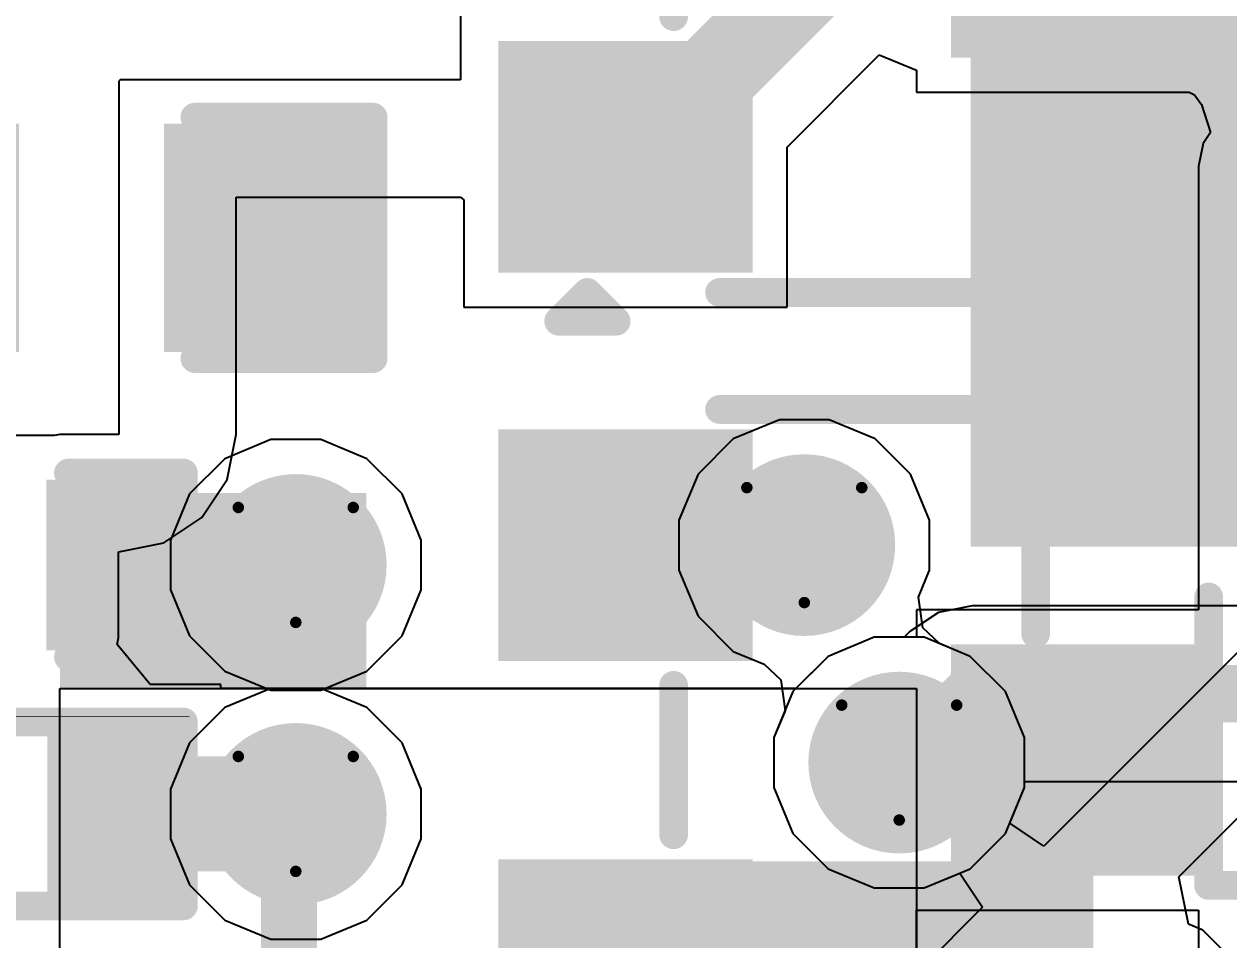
# Model space of a CAD drawing. Header units: inches. Extents: x -6 to 385, y -2 to 102.
# Drawn here: x 22.96 to 28.29, y 11.05 to 15.1 of the extents above; entities that cross this region are included whole.
import ezdxf

# ---------------------------------------------------------------- set-up
doc = ezdxf.new("R2010")
doc.units = ezdxf.units.IN
for name, color, linetype in [('Bottom Layer', 5, 'Continuous'), ('Bottom Overlay', 54, 'Continuous'), ('Bottom Paste', 16, 'Continuous'), ('Bottom Solder', 6, 'Continuous'), ('Drill Drawing', 1, 'Continuous'), ('Layer 1', 16, 'Continuous'), ('Layer 2', 76, 'Continuous'), ('Top Layer', 1, 'Continuous'), ('Top Overlay', 2, 'Continuous'), ('Top Paste', 8, 'Continuous'), ('Top Solder', 216, 'Continuous'), ('Via Holes', 16, 'Continuous')]:
    doc.layers.add(name, color=color, linetype=linetype)
doc.styles.add('Arial', font='', dxfattribs={"height": 0.2})
doc.styles.add('Arial Black_Bold', font='', dxfattribs={"height": 0.2})
doc.styles.get('Arial').set_extended_font_data('Arial')
doc.styles.get('Arial Black_Bold').set_extended_font_data('Arial Black', bold=True)

# ---------------------------------------------------------------- blocks, each defined once
blk = doc.blocks.new('FH12_40S_0_5SH_55__4')
at = {"layer": 'Top Layer'}
blk.add_hatch(color=1, dxfattribs=at).paths.add_polyline_path([(10.75, -0.525), (12.55, -0.525), (12.55, -2.725), (10.75, -2.725)])
at = {"layer": 'Top Paste'}
blk.add_hatch(color=8, dxfattribs=at).paths.add_polyline_path([(10.75, -0.525), (12.55, -0.525), (12.55, -2.725), (10.75, -2.725)])
at = {"layer": 'Top Solder'}
blk.add_hatch(color=216, dxfattribs=at).paths.add_polyline_path([(10.6484, -0.4234), (12.6516, -0.4234), (12.6516, -2.8266), (10.6484, -2.8266)])
at = {"layer": 'Top Overlay'}
for points in [[(11.5992, 1.0742, 0.127, 0.127, 0), (10.2242, 1.0742, 0.127, 0.127, 0)], [(11.5992, 1.0742, 0.127, 0.127, 0), (11.5992, -0.2008, 0.127, 0.127, 0)]]:
    blk.add_lwpolyline(points, format="xyseb", dxfattribs=at)
for points in [[(11.5674, 1.0742, 0.0635, 0.0635, 1), (11.6309, 1.0742, 0.0635, 0.0635, 1)], [(11.5674, 1.0742, 0.0635, 0.0635, 1), (11.6309, 1.0742, 0.0635, 0.0635, 1)], [(11.5674, -0.2008, 0.0635, 0.0635, 1), (11.6309, -0.2008, 0.0635, 0.0635, 1)]]:
    blk.add_lwpolyline(points, format="xyseb", close=True, dxfattribs=at)
blk = doc.blocks.new('T____1206_70')
at = {"layer": 'Top Layer'}
for points in [[(-2.032, 0.889), (-0.508, 0.889), (-0.508, -0.889), (-2.032, -0.889)], [(0.508, 0.889), (2.032, 0.889), (2.032, -0.889), (0.508, -0.889)]]:
    blk.add_hatch(color=1, dxfattribs=at).paths.add_polyline_path(points)
at = {"layer": 'Top Paste'}
for points in [[(-2.032, 0.889), (-0.508, 0.889), (-0.508, -0.889), (-2.032, -0.889)], [(0.508, 0.889), (2.032, 0.889), (2.032, -0.889), (0.508, -0.889)]]:
    blk.add_hatch(color=8, dxfattribs=at).paths.add_polyline_path(points)
at = {"layer": 'Top Solder'}
for points in [[(-2.1336, 0.9906), (-0.4064, 0.9906), (-0.4064, -0.9906), (-2.1336, -0.9906)], [(0.4064, 0.9906), (2.1336, 0.9906), (2.1336, -0.9906), (0.4064, -0.9906)]]:
    blk.add_hatch(color=216, dxfattribs=at).paths.add_polyline_path(points)
at = {"layer": 'Top Overlay'}
for points in [[(-2.1336, 0.9906, 0.127, 0.127, 0), (-0.6096, 0.9906, 0.127, 0.127, 0)], [(-2.1336, 0.9906, 0.127, 0.127, 0), (-2.1336, -0.9906, 0.127, 0.127, 0)], [(0.6096, 0.9906, 0.127, 0.127, 0), (2.1336, 0.9906, 0.127, 0.127, 0)], [(2.1336, 0.9906, 0.127, 0.127, 0), (2.1336, -0.9906, 0.127, 0.127, 0)], [(-2.1336, -0.9906, 0.127, 0.127, 0), (-0.6096, -0.9906, 0.127, 0.127, 0)], [(0.6096, -0.9906, 0.127, 0.127, 0), (2.1336, -0.9906, 0.127, 0.127, 0)]]:
    blk.add_lwpolyline(points, format="xyseb", dxfattribs=at)
for points in [[(-2.16535, 0.9906, 0.0635, 0.0635, 1), (-2.10185, 0.9906, 0.0635, 0.0635, 1)], [(-2.16535, 0.9906, 0.0635, 0.0635, 1), (-2.10185, 0.9906, 0.0635, 0.0635, 1)], [(-0.64135, 0.9906, 0.0635, 0.0635, 1), (-0.57785, 0.9906, 0.0635, 0.0635, 1)], [(0.57785, 0.9906, 0.0635, 0.0635, 1), (0.64135, 0.9906, 0.0635, 0.0635, 1)], [(2.10185, 0.9906, 0.0635, 0.0635, 1), (2.16535, 0.9906, 0.0635, 0.0635, 1)], [(2.10185, 0.9906, 0.0635, 0.0635, 1), (2.16535, 0.9906, 0.0635, 0.0635, 1)], [(-2.16535, -0.9906, 0.0635, 0.0635, 1), (-2.10185, -0.9906, 0.0635, 0.0635, 1)], [(-2.16535, -0.9906, 0.0635, 0.0635, 1), (-2.10185, -0.9906, 0.0635, 0.0635, 1)], [(-0.64135, -0.9906, 0.0635, 0.0635, 1), (-0.57785, -0.9906, 0.0635, 0.0635, 1)], [(0.57785, -0.9906, 0.0635, 0.0635, 1), (0.64135, -0.9906, 0.0635, 0.0635, 1)], [(2.10185, -0.9906, 0.0635, 0.0635, 1), (2.16535, -0.9906, 0.0635, 0.0635, 1)], [(2.10185, -0.9906, 0.0635, 0.0635, 1), (2.16535, -0.9906, 0.0635, 0.0635, 1)]]:
    blk.add_lwpolyline(points, format="xyseb", close=True, dxfattribs=at)
at = {"layer": 'Top Overlay', "style": 'Arial'}
blk.add_text('+', height=0.635, dxfattribs=at).set_placement((-2.7502, -0.3174))
blk = doc.blocks.new('R___0402_B_122')
at = {"layer": 'Bottom Layer'}
for points in [[(-0.2413, 0.3175), (-0.2413, -0.3175), (-0.6985, -0.3175), (-0.6985, 0.3175)], [(0.6985, 0.3175), (0.6985, -0.3175), (0.2413, -0.3175), (0.2413, 0.3175)]]:
    blk.add_hatch(color=5, dxfattribs=at).paths.add_polyline_path(points)
at = {"layer": 'Bottom Paste'}
for points in [[(-0.2413, 0.3175), (-0.2413, -0.3175), (-0.6985, -0.3175), (-0.6985, 0.3175)], [(0.6985, 0.3175), (0.6985, -0.3175), (0.2413, -0.3175), (0.2413, 0.3175)]]:
    blk.add_hatch(color=16, dxfattribs=at).paths.add_polyline_path(points)
at = {"layer": 'Bottom Solder'}
for points in [[(-0.1863, 0.3725), (-0.1863, -0.3725), (-0.7535, -0.3725), (-0.7535, 0.3725)], [(0.7535, 0.3725), (0.7535, -0.3725), (0.1863, -0.3725), (0.1863, 0.3725)]]:
    blk.add_hatch(color=6, dxfattribs=at).paths.add_polyline_path(points)
at = {"layer": 'Bottom Overlay'}
for points in [[(-0.7874, -0.4064, 0.127, 0.127, 0), (-0.7874, 0.4064, 0.127, 0.127, 0)], [(-0.7874, 0.4064, 0.127, 0.127, 0), (0.7874, 0.4064, 0.127, 0.127, 0)], [(-0.8128, 0.4318, 0.00323, 0.00323, 0), (0.8128, 0.4318, 0.00323, 0.00323, 0)], [(0.7874, 0.4064, 0.127, 0.127, 0), (0.7874, -0.4064, 0.127, 0.127, 0)], [(-0.7874, -0.4064, 0.127, 0.127, 0), (0.7874, -0.4064, 0.127, 0.127, 0)]]:
    blk.add_lwpolyline(points, format="xyseb", dxfattribs=at)
for points in [[(-0.8191, 0.4064, 0.0635, 0.0635, 1), (-0.7556, 0.4064, 0.0635, 0.0635, 1)], [(-0.8191, 0.4064, 0.0635, 0.0635, 1), (-0.7556, 0.4064, 0.0635, 0.0635, 1)], [(-0.8136, 0.4318, 0.00161, 0.00161, 1), (-0.812, 0.4318, 0.00161, 0.00161, 1)], [(0.7556, 0.4064, 0.0635, 0.0635, 1), (0.8191, 0.4064, 0.0635, 0.0635, 1)], [(0.7556, 0.4064, 0.0635, 0.0635, 1), (0.8191, 0.4064, 0.0635, 0.0635, 1)], [(0.812, 0.4318, 0.00161, 0.00161, 1), (0.8136, 0.4318, 0.00161, 0.00161, 1)], [(-0.8191, -0.4064, 0.0635, 0.0635, 1), (-0.7556, -0.4064, 0.0635, 0.0635, 1)], [(-0.8191, -0.4064, 0.0635, 0.0635, 1), (-0.7556, -0.4064, 0.0635, 0.0635, 1)], [(0.7557, -0.4064, 0.0635, 0.0635, 1), (0.8192, -0.4064, 0.0635, 0.0635, 1)], [(0.7557, -0.4064, 0.0635, 0.0635, 1), (0.8192, -0.4064, 0.0635, 0.0635, 1)]]:
    blk.add_lwpolyline(points, format="xyseb", close=True, dxfattribs=at)
blk = doc.blocks.new('____23_B_128')
at = {"layer": 'Bottom Layer'}
for points in [[(-1.36, 1.46), (-0.54, 1.46), (-0.54, 0.54), (-1.36, 0.54)], [(0.54, 1.46), (1.36, 1.46), (1.36, 0.54), (0.54, 0.54)], [(-0.41, -0.54), (0.41, -0.54), (0.41, -1.46), (-0.41, -1.46)]]:
    blk.add_hatch(color=5, dxfattribs=at).paths.add_polyline_path(points)
at = {"layer": 'Bottom Paste'}
for points in [[(-1.36, 1.46), (-0.54, 1.46), (-0.54, 0.54), (-1.36, 0.54)], [(0.54, 1.46), (1.36, 1.46), (1.36, 0.54), (0.54, 0.54)], [(-0.41, -0.54), (0.41, -0.54), (0.41, -1.46), (-0.41, -1.46)]]:
    blk.add_hatch(color=16, dxfattribs=at).paths.add_polyline_path(points)
at = {"layer": 'Bottom Solder'}
for points in [[(-1.4616, 1.5616), (-0.4384, 1.5616), (-0.4384, 0.4384), (-1.4616, 0.4384)], [(0.4384, 1.5616), (1.4616, 1.5616), (1.4616, 0.4384), (0.4384, 0.4384)], [(-0.5116, -0.4384), (0.5116, -0.4384), (0.5116, -1.5616), (-0.5116, -1.5616)]]:
    blk.add_hatch(color=6, dxfattribs=at).paths.add_polyline_path(points)
at = {"layer": 'Bottom Overlay'}
for points in [[(-1.6764, 1.2954, 0.127, 0.127, 0), (-1.5494, 1.1684, 0.127, 0.127, 0)], [(-1.6764, 1.2954, 0.127, 0.127, 0), (-1.6764, 1.0414, 0.127, 0.127, 0)], [(-1.5494, 1.1684, 0.127, 0.127, 0), (-1.6764, 1.0414, 0.127, 0.127, 0)], [(-0.3302, 0.7874, 0.127, 0.127, 0), (0.3302, 0.7874, 0.127, 0.127, 0)], [(-1.5494, 0.5842, 0.127, 0.127, 0), (-1.5494, -0.8128, 0.127, 0.127, 0)], [(1.5494, 0.5842, 0.127, 0.127, 0), (1.5494, -0.8128, 0.127, 0.127, 0)], [(-1.5494, -0.8128, 0.127, 0.127, 0), (-0.5588, -0.8128, 0.127, 0.127, 0)], [(0.5588, -0.8128, 0.127, 0.127, 0), (1.5494, -0.8128, 0.127, 0.127, 0)]]:
    blk.add_lwpolyline(points, format="xyseb", dxfattribs=at)
for points in [[(-1.7081, 1.2954, 0.0635, 0.0635, 1), (-1.6446, 1.2954, 0.0635, 0.0635, 1)], [(-1.7081, 1.2954, 0.0635, 0.0635, 1), (-1.6446, 1.2954, 0.0635, 0.0635, 1)], [(-1.5812, 1.1684, 0.0635, 0.0635, 1), (-1.5176, 1.1684, 0.0635, 0.0635, 1)], [(-1.5812, 1.1684, 0.0635, 0.0635, 1), (-1.5176, 1.1684, 0.0635, 0.0635, 1)], [(-1.7082, 1.0414, 0.0635, 0.0635, 1), (-1.6447, 1.0414, 0.0635, 0.0635, 1)], [(-1.7082, 1.0414, 0.0635, 0.0635, 1), (-1.6447, 1.0414, 0.0635, 0.0635, 1)], [(-0.362, 0.7874, 0.0635, 0.0635, 1), (-0.2985, 0.7874, 0.0635, 0.0635, 1)], [(0.2984, 0.7874, 0.0635, 0.0635, 1), (0.3619, 0.7874, 0.0635, 0.0635, 1)], [(-1.5811, 0.5842, 0.0635, 0.0635, 1), (-1.5176, 0.5842, 0.0635, 0.0635, 1)], [(1.5176, 0.5842, 0.0635, 0.0635, 1), (1.5812, 0.5842, 0.0635, 0.0635, 1)], [(-1.5812, -0.8128, 0.0635, 0.0635, 1), (-1.5177, -0.8128, 0.0635, 0.0635, 1)], [(-1.5812, -0.8128, 0.0635, 0.0635, 1), (-1.5177, -0.8128, 0.0635, 0.0635, 1)], [(-0.5906, -0.8128, 0.0635, 0.0635, 1), (-0.5271, -0.8128, 0.0635, 0.0635, 1)], [(0.5271, -0.8128, 0.0635, 0.0635, 1), (0.5905, -0.8128, 0.0635, 0.0635, 1)], [(1.5177, -0.8128, 0.0635, 0.0635, 1), (1.5812, -0.8128, 0.0635, 0.0635, 1)], [(1.5177, -0.8128, 0.0635, 0.0635, 1), (1.5812, -0.8128, 0.0635, 0.0635, 1)]]:
    blk.add_lwpolyline(points, format="xyseb", close=True, dxfattribs=at)
blk = doc.blocks.new('____23_B_129')
at = {"layer": 'Bottom Layer'}
for points in [[(-1.36, 1.46), (-0.54, 1.46), (-0.54, 0.54), (-1.36, 0.54)], [(0.54, 1.46), (1.36, 1.46), (1.36, 0.54), (0.54, 0.54)], [(-0.41, -0.54), (0.41, -0.54), (0.41, -1.46), (-0.41, -1.46)]]:
    blk.add_hatch(color=5, dxfattribs=at).paths.add_polyline_path(points)
at = {"layer": 'Bottom Paste'}
for points in [[(-1.36, 1.46), (-0.54, 1.46), (-0.54, 0.54), (-1.36, 0.54)], [(0.54, 1.46), (1.36, 1.46), (1.36, 0.54), (0.54, 0.54)], [(-0.41, -0.54), (0.41, -0.54), (0.41, -1.46), (-0.41, -1.46)]]:
    blk.add_hatch(color=16, dxfattribs=at).paths.add_polyline_path(points)
at = {"layer": 'Bottom Solder'}
for points in [[(-1.4616, 1.5616), (-0.4384, 1.5616), (-0.4384, 0.4384), (-1.4616, 0.4384)], [(0.4384, 1.5616), (1.4616, 1.5616), (1.4616, 0.4384), (0.4384, 0.4384)], [(-0.5116, -0.4384), (0.5116, -0.4384), (0.5116, -1.5616), (-0.5116, -1.5616)]]:
    blk.add_hatch(color=6, dxfattribs=at).paths.add_polyline_path(points)
at = {"layer": 'Bottom Overlay'}
for points in [[(-1.6764, 1.2954, 0.127, 0.127, 0), (-1.5494, 1.1684, 0.127, 0.127, 0)], [(-1.6764, 1.2954, 0.127, 0.127, 0), (-1.6764, 1.0414, 0.127, 0.127, 0)], [(-1.5494, 1.1684, 0.127, 0.127, 0), (-1.6764, 1.0414, 0.127, 0.127, 0)], [(-0.3302, 0.7874, 0.127, 0.127, 0), (0.3302, 0.7874, 0.127, 0.127, 0)], [(-1.5494, 0.5842, 0.127, 0.127, 0), (-1.5494, -0.8128, 0.127, 0.127, 0)], [(1.5494, 0.5842, 0.127, 0.127, 0), (1.5494, -0.8128, 0.127, 0.127, 0)], [(-1.5494, -0.8128, 0.127, 0.127, 0), (-0.5588, -0.8128, 0.127, 0.127, 0)], [(0.5588, -0.8128, 0.127, 0.127, 0), (1.5494, -0.8128, 0.127, 0.127, 0)]]:
    blk.add_lwpolyline(points, format="xyseb", dxfattribs=at)
for points in [[(-1.7082, 1.2954, 0.0635, 0.0635, 1), (-1.6446, 1.2954, 0.0635, 0.0635, 1)], [(-1.7082, 1.2954, 0.0635, 0.0635, 1), (-1.6446, 1.2954, 0.0635, 0.0635, 1)], [(-1.5811, 1.1684, 0.0635, 0.0635, 1), (-1.5176, 1.1684, 0.0635, 0.0635, 1)], [(-1.5811, 1.1684, 0.0635, 0.0635, 1), (-1.5176, 1.1684, 0.0635, 0.0635, 1)], [(-1.7081, 1.0414, 0.0635, 0.0635, 1), (-1.6446, 1.0414, 0.0635, 0.0635, 1)], [(-1.7081, 1.0414, 0.0635, 0.0635, 1), (-1.6446, 1.0414, 0.0635, 0.0635, 1)], [(-0.3619, 0.7874, 0.0635, 0.0635, 1), (-0.2984, 0.7874, 0.0635, 0.0635, 1)], [(0.2985, 0.7874, 0.0635, 0.0635, 1), (0.362, 0.7874, 0.0635, 0.0635, 1)], [(-1.5812, 0.5842, 0.0635, 0.0635, 1), (-1.5176, 0.5842, 0.0635, 0.0635, 1)], [(1.5177, 0.5842, 0.0635, 0.0635, 1), (1.5812, 0.5842, 0.0635, 0.0635, 1)], [(-1.5811, -0.8128, 0.0635, 0.0635, 1), (-1.5176, -0.8128, 0.0635, 0.0635, 1)], [(-1.5811, -0.8128, 0.0635, 0.0635, 1), (-1.5176, -0.8128, 0.0635, 0.0635, 1)], [(-0.5905, -0.8128, 0.0635, 0.0635, 1), (-0.527, -0.8128, 0.0635, 0.0635, 1)], [(0.5271, -0.8128, 0.0635, 0.0635, 1), (0.5906, -0.8128, 0.0635, 0.0635, 1)], [(1.5177, -0.8128, 0.0635, 0.0635, 1), (1.5812, -0.8128, 0.0635, 0.0635, 1)], [(1.5177, -0.8128, 0.0635, 0.0635, 1), (1.5812, -0.8128, 0.0635, 0.0635, 1)]]:
    blk.add_lwpolyline(points, format="xyseb", close=True, dxfattribs=at)
blk = doc.blocks.new('C___0402_B_168')
at = {"layer": 'Bottom Layer'}
for points in [[(-0.2413, 0.3175), (-0.2413, -0.3175), (-0.6985, -0.3175), (-0.6985, 0.3175)], [(0.6985, 0.3175), (0.6985, -0.3175), (0.2413, -0.3175), (0.2413, 0.3175)]]:
    blk.add_hatch(color=5, dxfattribs=at).paths.add_polyline_path(points)
at = {"layer": 'Bottom Paste'}
for points in [[(-0.2413, 0.3175), (-0.2413, -0.3175), (-0.6985, -0.3175), (-0.6985, 0.3175)], [(0.6985, 0.3175), (0.6985, -0.3175), (0.2413, -0.3175), (0.2413, 0.3175)]]:
    blk.add_hatch(color=16, dxfattribs=at).paths.add_polyline_path(points)
at = {"layer": 'Bottom Solder'}
for points in [[(-0.1813, 0.3775), (-0.1813, -0.3775), (-0.7585, -0.3775), (-0.7585, 0.3775)], [(0.7585, 0.3775), (0.7585, -0.3775), (0.1813, -0.3775), (0.1813, 0.3775)]]:
    blk.add_hatch(color=6, dxfattribs=at).paths.add_polyline_path(points)
at = {"layer": 'Bottom Overlay'}
for points in [[(-0.7874, 0.4064, 0.127, 0.127, 0), (-0.7874, -0.4064, 0.127, 0.127, 0)], [(-0.2794, 0.4064, 0.127, 0.127, 0), (-0.7874, 0.4064, 0.127, 0.127, 0)], [(0.7874, 0.4064, 0.127, 0.127, 0), (0.2794, 0.4064, 0.127, 0.127, 0)], [(0.7874, 0.4064, 0.127, 0.127, 0), (0.7874, -0.4064, 0.127, 0.127, 0)], [(-0.2794, -0.4064, 0.127, 0.127, 0), (-0.7874, -0.4064, 0.127, 0.127, 0)], [(0.7874, -0.4064, 0.127, 0.127, 0), (0.2794, -0.4064, 0.127, 0.127, 0)]]:
    blk.add_lwpolyline(points, format="xyseb", dxfattribs=at)
for points in [[(-0.8191, 0.4064, 0.0635, 0.0635, 1), (-0.7556, 0.4064, 0.0635, 0.0635, 1)], [(-0.8191, 0.4064, 0.0635, 0.0635, 1), (-0.7556, 0.4064, 0.0635, 0.0635, 1)], [(-0.3111, 0.4064, 0.0635, 0.0635, 1), (-0.2477, 0.4064, 0.0635, 0.0635, 1)], [(0.2477, 0.4064, 0.0635, 0.0635, 1), (0.3111, 0.4064, 0.0635, 0.0635, 1)], [(0.7556, 0.4064, 0.0635, 0.0635, 1), (0.8191, 0.4064, 0.0635, 0.0635, 1)], [(0.7556, 0.4064, 0.0635, 0.0635, 1), (0.8191, 0.4064, 0.0635, 0.0635, 1)], [(-0.8191, -0.4064, 0.0635, 0.0635, 1), (-0.7556, -0.4064, 0.0635, 0.0635, 1)], [(-0.8191, -0.4064, 0.0635, 0.0635, 1), (-0.7556, -0.4064, 0.0635, 0.0635, 1)], [(-0.3111, -0.4064, 0.0635, 0.0635, 1), (-0.2477, -0.4064, 0.0635, 0.0635, 1)], [(0.2477, -0.4064, 0.0635, 0.0635, 1), (0.3111, -0.4064, 0.0635, 0.0635, 1)], [(0.7556, -0.4064, 0.0635, 0.0635, 1), (0.8191, -0.4064, 0.0635, 0.0635, 1)], [(0.7556, -0.4064, 0.0635, 0.0635, 1), (0.8191, -0.4064, 0.0635, 0.0635, 1)]]:
    blk.add_lwpolyline(points, format="xyseb", close=True, dxfattribs=at)
blk = doc.blocks.new('C___0603_B_169')
at = {"layer": 'Bottom Layer'}
for points in [[(-1.143, -0.4445), (-1.143, 0.4445), (-0.381, 0.4445), (-0.381, -0.4445)], [(0.381, -0.4445), (0.381, 0.4445), (1.143, 0.4445), (1.143, -0.4445)]]:
    blk.add_hatch(color=5, dxfattribs=at).paths.add_polyline_path(points)
at = {"layer": 'Bottom Paste'}
for points in [[(-1.143, -0.4445), (-1.143, 0.4445), (-0.381, 0.4445), (-0.381, -0.4445)], [(0.381, -0.4445), (0.381, 0.4445), (1.143, 0.4445), (1.143, -0.4445)]]:
    blk.add_hatch(color=16, dxfattribs=at).paths.add_polyline_path(points)
at = {"layer": 'Bottom Solder'}
for points in [[(-1.203, -0.5045), (-1.203, 0.5045), (-0.321, 0.5045), (-0.321, -0.5045)], [(0.321, -0.5045), (0.321, 0.5045), (1.203, 0.5045), (1.203, -0.5045)]]:
    blk.add_hatch(color=6, dxfattribs=at).paths.add_polyline_path(points)
at = {"layer": 'Bottom Overlay'}
for points in [[(-0.4572, 0.5334, 0.127, 0.127, 0), (-1.2446, 0.5334, 0.127, 0.127, 0)], [(-1.2446, 0.5334, 0.127, 0.127, 0), (-1.2446, -0.5334, 0.127, 0.127, 0)], [(1.2446, 0.5334, 0.127, 0.127, 0), (0.4572, 0.5334, 0.127, 0.127, 0)], [(1.2446, 0.5334, 0.127, 0.127, 0), (1.2446, -0.5334, 0.127, 0.127, 0)], [(-0.4572, -0.5334, 0.127, 0.127, 0), (-1.2446, -0.5334, 0.127, 0.127, 0)], [(1.2446, -0.5334, 0.127, 0.127, 0), (0.4572, -0.5334, 0.127, 0.127, 0)]]:
    blk.add_lwpolyline(points, format="xyseb", dxfattribs=at)
for points in [[(-1.2764, 0.5334, 0.0635, 0.0635, 1), (-1.2128, 0.5334, 0.0635, 0.0635, 1)], [(-1.2764, 0.5334, 0.0635, 0.0635, 1), (-1.2128, 0.5334, 0.0635, 0.0635, 1)], [(-0.4889, 0.5334, 0.0635, 0.0635, 1), (-0.4254, 0.5334, 0.0635, 0.0635, 1)], [(0.4254, 0.5334, 0.0635, 0.0635, 1), (0.4889, 0.5334, 0.0635, 0.0635, 1)], [(1.2128, 0.5334, 0.0635, 0.0635, 1), (1.2764, 0.5334, 0.0635, 0.0635, 1)], [(1.2128, 0.5334, 0.0635, 0.0635, 1), (1.2764, 0.5334, 0.0635, 0.0635, 1)], [(-1.2764, -0.5334, 0.0635, 0.0635, 1), (-1.2128, -0.5334, 0.0635, 0.0635, 1)], [(-1.2764, -0.5334, 0.0635, 0.0635, 1), (-1.2128, -0.5334, 0.0635, 0.0635, 1)], [(-0.4889, -0.5334, 0.0635, 0.0635, 1), (-0.4254, -0.5334, 0.0635, 0.0635, 1)], [(0.4254, -0.5334, 0.0635, 0.0635, 1), (0.4889, -0.5334, 0.0635, 0.0635, 1)], [(1.2128, -0.5334, 0.0635, 0.0635, 1), (1.2764, -0.5334, 0.0635, 0.0635, 1)], [(1.2128, -0.5334, 0.0635, 0.0635, 1), (1.2764, -0.5334, 0.0635, 0.0635, 1)]]:
    blk.add_lwpolyline(points, format="xyseb", close=True, dxfattribs=at)

msp = doc.modelspace()

# ---------------------------------------------------------------- hatches: boundary and pattern name
at = {"layer": 'Bottom Layer'}
h = msp.add_hatch(color=5, dxfattribs=at)
edge = h.paths.add_edge_path()
edge.add_arc((26.4119, 12.7991), 0.3, 0, 360)
for points in [[(23.1218, 12.1655), (24.4767, 12.1655), (24.4767, 13.0289), (23.1218, 13.0289)], [(25.1616, 10.3972), (26.0816, 10.3972), (26.0816, 11.3091), (25.1616, 11.3091)]]:
    msp.add_hatch(color=5, dxfattribs=at).paths.add_polyline_path(points)
h = msp.add_hatch(color=5, dxfattribs=at)
edge = h.paths.add_edge_path()
edge.add_arc((24.1642, 12.7114), 0.3, 0, 360)
h = msp.add_hatch(color=5, dxfattribs=at)
edge = h.paths.add_edge_path()
edge.add_arc((26.8313, 11.8379), 0.3, 0, 360)
h = msp.add_hatch(color=5, dxfattribs=at)
edge = h.paths.add_edge_path()
edge.add_arc((24.1642, 11.611), 0.3, 0, 360)
at = {"layer": 'Bottom Solder'}
h = msp.add_hatch(color=6, dxfattribs=at)
edge = h.paths.add_edge_path()
edge.add_arc((26.4119, 12.7991), 0.4016, 0, 360)
h = msp.add_hatch(color=6, dxfattribs=at)
edge = h.paths.add_edge_path()
edge.add_arc((24.1642, 12.7114), 0.4016, 0, 360)
h = msp.add_hatch(color=6, dxfattribs=at)
edge = h.paths.add_edge_path()
edge.add_arc((26.8313, 11.8379), 0.4016, 0, 360)
h = msp.add_hatch(color=6, dxfattribs=at)
edge = h.paths.add_edge_path()
edge.add_arc((24.1642, 11.611), 0.4016, 0, 360)
at = {"layer": 'Layer 1'}
h = msp.add_hatch(color=16, dxfattribs=at)
edge = h.paths.add_edge_path()
edge.add_arc((26.4119, 12.7991), 0.3, 0, 360)
h = msp.add_hatch(color=16, dxfattribs=at)
edge = h.paths.add_edge_path()
edge.add_arc((24.1642, 12.7114), 0.3, 0, 360)
h = msp.add_hatch(color=16, dxfattribs=at)
edge = h.paths.add_edge_path()
edge.add_arc((26.8313, 11.8379), 0.3, 0, 360)
h = msp.add_hatch(color=16, dxfattribs=at)
edge = h.paths.add_edge_path()
edge.add_arc((24.1642, 11.611), 0.3, 0, 360)
at = {"layer": 'Layer 2'}
h = msp.add_hatch(color=76, dxfattribs=at)
edge = h.paths.add_edge_path()
edge.add_arc((26.4119, 12.7991), 0.3, 0, 360)
h = msp.add_hatch(color=76, dxfattribs=at)
edge = h.paths.add_edge_path()
edge.add_arc((24.1642, 12.7114), 0.3, 0, 360)
h = msp.add_hatch(color=76, dxfattribs=at)
edge = h.paths.add_edge_path()
edge.add_arc((26.8313, 11.8379), 0.3, 0, 360)
h = msp.add_hatch(color=76, dxfattribs=at)
edge = h.paths.add_edge_path()
edge.add_arc((24.1642, 11.611), 0.3, 0, 360)
at = {"layer": 'Top Layer'}
h = msp.add_hatch(color=1, dxfattribs=at)
edge = h.paths.add_edge_path()
edge.add_arc((26.4119, 12.7991), 0.3, 0, 360)
h = msp.add_hatch(color=1, dxfattribs=at)
edge = h.paths.add_edge_path()
edge.add_arc((24.1642, 12.7114), 0.3, 0, 360)
h = msp.add_hatch(color=1, dxfattribs=at)
edge = h.paths.add_edge_path()
edge.add_arc((26.8313, 11.8379), 0.3, 0, 360)
h = msp.add_hatch(color=1, dxfattribs=at)
edge = h.paths.add_edge_path()
edge.add_arc((24.1642, 11.611), 0.3, 0, 360)
at = {"layer": 'Top Solder'}
h = msp.add_hatch(color=216, dxfattribs=at)
edge = h.paths.add_edge_path()
edge.add_arc((26.4119, 12.7991), 0.4016, 0, 360)
h = msp.add_hatch(color=216, dxfattribs=at)
edge = h.paths.add_edge_path()
edge.add_arc((24.1642, 12.7114), 0.4016, 0, 360)
h = msp.add_hatch(color=216, dxfattribs=at)
edge = h.paths.add_edge_path()
edge.add_arc((26.8313, 11.8379), 0.4016, 0, 360)
h = msp.add_hatch(color=216, dxfattribs=at)
edge = h.paths.add_edge_path()
edge.add_arc((24.1642, 11.611), 0.4016, 0, 360)
at = {"layer": 'Via Holes'}
h = msp.add_hatch(color=7, dxfattribs=at)
edge = h.paths.add_edge_path()
edge.add_arc((26.4119, 12.7991), 0.15, 0, 360)
h = msp.add_hatch(color=7, dxfattribs=at)
edge = h.paths.add_edge_path()
edge.add_arc((24.1642, 12.7114), 0.15, 0, 360)
h = msp.add_hatch(color=7, dxfattribs=at)
edge = h.paths.add_edge_path()
edge.add_arc((26.8313, 11.8379), 0.15, 0, 360)
h = msp.add_hatch(color=7, dxfattribs=at)
edge = h.paths.add_edge_path()
edge.add_arc((24.1642, 11.611), 0.15, 0, 360)

# ---------------------------------------------------------------- linework, layer by layer
at = {"layer": 'Bottom Layer'}
for p, q in [((24.892, 20.2541), (24.892, 14.8555)), ((26.3356, 14.558), (26.7434, 14.9658)), ((26.7434, 14.9658), (26.9076, 14.8977)), ((26.9076, 14.8977), (26.9076, 14.8011)), ((23.3881, 14.8555), (23.3827, 14.8501)), ((23.3827, 14.8501), (23.3827, 13.2879)), ((24.892, 14.8555), (23.3881, 14.8555)), ((26.9076, 14.8011), (28.1136, 14.8011)), ((28.1136, 14.8011), (28.1371, 14.7896)), ((28.1371, 14.7896), (28.1673, 14.7469)), ((28.1673, 14.7469), (28.2076, 14.6233)), ((28.2076, 14.6233), (28.1744, 14.5736)), ((26.3356, 13.8511), (26.3356, 14.558)), ((28.1744, 14.5736), (28.1547, 14.4745)), ((28.1547, 14.4745), (28.1547, 12.5131)), ((23.9007, 13.2879), (23.9007, 14.3375)), ((23.9007, 14.3375), (24.892, 14.3375)), ((24.892, 14.3375), (24.9076, 14.3247)), ((24.9076, 14.3247), (24.9076, 13.8511)), ((24.9076, 13.8511), (26.3356, 13.8511)), ((23.0968, 13.2829), (22.8674, 13.2829)), ((23.1218, 13.2879), (23.0968, 13.2829)), ((23.3827, 13.2879), (23.1218, 13.2879)), ((23.8612, 13.0897), (23.9007, 13.2879)), ((23.749, 12.9216), (23.8612, 13.0897)), ((23.5809, 12.8094), (23.749, 12.9216)), ((23.3827, 12.7699), (23.5809, 12.8094)), ((23.3808, 12.3891), (23.3808, 12.7699)), ((23.3808, 12.7699), (23.3827, 12.7699)), ((28.1547, 12.5131), (26.9076, 12.5131)), ((26.9076, 12.5131), (26.9076, 12.3919)), ((23.375, 12.3603), (23.3808, 12.3891)), ((23.521, 12.1825), (23.375, 12.3603)), ((26.7211, 12.3919), (26.5175, 12.3075)), ((26.9076, 12.3919), (26.7211, 12.3919)), ((26.5175, 12.3075), (26.375, 12.165)), ((23.1214, 6.8546), (23.1214, 12.165)), ((23.1214, 12.165), (26.9076, 12.165)), ((23.8326, 12.1825), (23.521, 12.1825)), ((23.8326, 12.165), (23.8326, 12.1825)), ((26.375, 12.165), (23.8326, 12.165)), ((26.9076, 12.165), (26.9076, 6.8546)), ((26.9076, 9.7388), (26.9076, 11.1851)), ((26.9076, 11.1851), (28.1547, 11.1851)), ((28.1547, 11.1851), (28.1547, 9.8313))]:
    msp.add_line(p, q, dxfattribs=at)
for points in [[(25.8911, 14.7544, 0.381, 0.381, 0), (26.6491, 15.5124, 0.381, 0.381, 0)], [(25.6716, 14.5151, 0.381, 0.381, 0), (25.8911, 14.7346, 0.381, 0.381, 0)], [(25.8911, 14.7346, 0.381, 0.381, 0), (25.8911, 14.7544, 0.381, 0.381, 0)], [(25.6518, 14.5151, 0.381, 0.381, 0), (25.6716, 14.5151, 0.381, 0.381, 0)], [(25.6216, 12.7991, 0.508, 0.508, 0), (26.4119, 12.7991, 0.508, 0.508, 0)], [(23.3995, 12.7114, 0.508, 0.508, 0), (24.1642, 12.7114, 0.508, 0.508, 0)], [(26.8313, 11.8379, 0.508, 0.508, 0), (27.6216, 11.8379, 0.508, 0.508, 0)], [(27.6216, 11.8379, 0.381, 0.381, 0), (27.6216, 11.8491, 0.381, 0.381, 0)], [(23.4299, 11.611, 0.508, 0.508, 0), (24.1642, 11.611, 0.508, 0.508, 0)]]:
    msp.add_lwpolyline(points, format="xyseb", dxfattribs=at)
for points in [[(25.7959, 14.7544, 0.1905, 0.1905, 1), (25.9864, 14.7544, 0.1905, 0.1905, 1)], [(25.7959, 14.7544, 0.1905, 0.1905, 1), (25.9864, 14.7544, 0.1905, 0.1905, 1)], [(25.7959, 14.7346, 0.1905, 0.1905, 1), (25.9864, 14.7346, 0.1905, 0.1905, 1)], [(25.7959, 14.7346, 0.1905, 0.1905, 1), (25.9864, 14.7346, 0.1905, 0.1905, 1)], [(25.5565, 14.5151, 0.1905, 0.1905, 1), (25.747, 14.5151, 0.1905, 0.1905, 1)], [(25.5764, 14.5151, 0.1905, 0.1905, 1), (25.7669, 14.5151, 0.1905, 0.1905, 1)], [(25.5764, 14.5151, 0.1905, 0.1905, 1), (25.7669, 14.5151, 0.1905, 0.1905, 1)], [(25.4946, 12.7991, 0.254, 0.254, 1), (25.7486, 12.7991, 0.254, 0.254, 1)], [(26.2849, 12.7991, 0.254, 0.254, 1), (26.5389, 12.7991, 0.254, 0.254, 1)], [(23.2725, 12.7114, 0.254, 0.254, 1), (23.5265, 12.7114, 0.254, 0.254, 1)], [(24.0372, 12.7114, 0.254, 0.254, 1), (24.2912, 12.7114, 0.254, 0.254, 1)], [(26.7043, 11.8379, 0.254, 0.254, 1), (26.9583, 11.8379, 0.254, 0.254, 1)], [(27.4946, 11.8379, 0.254, 0.254, 1), (27.7486, 11.8379, 0.254, 0.254, 1)], [(27.5264, 11.8491, 0.1905, 0.1905, 1), (27.7169, 11.8491, 0.1905, 0.1905, 1)], [(27.5264, 11.8379, 0.1905, 0.1905, 1), (27.7169, 11.8379, 0.1905, 0.1905, 1)], [(23.3029, 11.611, 0.254, 0.254, 1), (23.5569, 11.611, 0.254, 0.254, 1)], [(24.0372, 11.611, 0.254, 0.254, 1), (24.2912, 11.611, 0.254, 0.254, 1)]]:
    msp.add_lwpolyline(points, format="xyseb", close=True, dxfattribs=at)
at = {"layer": 'Drill Drawing'}
for points in [[(26.1579, 13.0531, 0.0508, 0.0508, 0), (26.6659, 13.0531, 0.0508, 0.0508, 0)], [(26.1579, 13.0531, 0.0508, 0.0508, 0), (26.4119, 12.5451, 0.0508, 0.0508, 0)], [(26.4119, 12.5451, 0.0508, 0.0508, 0), (26.6659, 13.0531, 0.0508, 0.0508, 0)], [(23.9102, 12.9654, 0.0508, 0.0508, 0), (24.4182, 12.9654, 0.0508, 0.0508, 0)], [(23.9102, 12.9654, 0.0508, 0.0508, 0), (24.1642, 12.4574, 0.0508, 0.0508, 0)], [(24.1642, 12.4574, 0.0508, 0.0508, 0), (24.4182, 12.9654, 0.0508, 0.0508, 0)], [(26.5773, 12.0919, 0.0508, 0.0508, 0), (27.0853, 12.0919, 0.0508, 0.0508, 0)], [(26.5773, 12.0919, 0.0508, 0.0508, 0), (26.8313, 11.5839, 0.0508, 0.0508, 0)], [(26.8313, 11.5839, 0.0508, 0.0508, 0), (27.0853, 12.0919, 0.0508, 0.0508, 0)], [(23.9102, 11.865, 0.0508, 0.0508, 0), (24.4182, 11.865, 0.0508, 0.0508, 0)], [(23.9102, 11.865, 0.0508, 0.0508, 0), (24.1642, 11.357, 0.0508, 0.0508, 0)], [(24.1642, 11.357, 0.0508, 0.0508, 0), (24.4182, 11.865, 0.0508, 0.0508, 0)]]:
    msp.add_lwpolyline(points, format="xyseb", dxfattribs=at)
for points in [[(26.1452, 13.0531, 0.0254, 0.0254, 1), (26.1706, 13.0531, 0.0254, 0.0254, 1)], [(26.1452, 13.0531, 0.0254, 0.0254, 1), (26.1706, 13.0531, 0.0254, 0.0254, 1)], [(26.6532, 13.0531, 0.0254, 0.0254, 1), (26.6786, 13.0531, 0.0254, 0.0254, 1)], [(26.6532, 13.0531, 0.0254, 0.0254, 1), (26.6786, 13.0531, 0.0254, 0.0254, 1)], [(23.8975, 12.9654, 0.0254, 0.0254, 1), (23.9229, 12.9654, 0.0254, 0.0254, 1)], [(23.8975, 12.9654, 0.0254, 0.0254, 1), (23.9229, 12.9654, 0.0254, 0.0254, 1)], [(24.4055, 12.9654, 0.0254, 0.0254, 1), (24.4309, 12.9654, 0.0254, 0.0254, 1)], [(24.4055, 12.9654, 0.0254, 0.0254, 1), (24.4309, 12.9654, 0.0254, 0.0254, 1)], [(26.3992, 12.5451, 0.0254, 0.0254, 1), (26.4246, 12.5451, 0.0254, 0.0254, 1)], [(26.3992, 12.5451, 0.0254, 0.0254, 1), (26.4246, 12.5451, 0.0254, 0.0254, 1)], [(24.1515, 12.4574, 0.0254, 0.0254, 1), (24.1769, 12.4574, 0.0254, 0.0254, 1)], [(24.1515, 12.4574, 0.0254, 0.0254, 1), (24.1769, 12.4574, 0.0254, 0.0254, 1)], [(26.5646, 12.0919, 0.0254, 0.0254, 1), (26.59, 12.0919, 0.0254, 0.0254, 1)], [(26.5646, 12.0919, 0.0254, 0.0254, 1), (26.59, 12.0919, 0.0254, 0.0254, 1)], [(27.0726, 12.0919, 0.0254, 0.0254, 1), (27.098, 12.0919, 0.0254, 0.0254, 1)], [(27.0726, 12.0919, 0.0254, 0.0254, 1), (27.098, 12.0919, 0.0254, 0.0254, 1)], [(23.8975, 11.865, 0.0254, 0.0254, 1), (23.9229, 11.865, 0.0254, 0.0254, 1)], [(23.8975, 11.865, 0.0254, 0.0254, 1), (23.9229, 11.865, 0.0254, 0.0254, 1)], [(24.4055, 11.865, 0.0254, 0.0254, 1), (24.4309, 11.865, 0.0254, 0.0254, 1)], [(24.4055, 11.865, 0.0254, 0.0254, 1), (24.4309, 11.865, 0.0254, 0.0254, 1)], [(26.8186, 11.5839, 0.0254, 0.0254, 1), (26.844, 11.5839, 0.0254, 0.0254, 1)], [(26.8186, 11.5839, 0.0254, 0.0254, 1), (26.844, 11.5839, 0.0254, 0.0254, 1)], [(24.1515, 11.357, 0.0254, 0.0254, 1), (24.1769, 11.357, 0.0254, 0.0254, 1)], [(24.1515, 11.357, 0.0254, 0.0254, 1), (24.1769, 11.357, 0.0254, 0.0254, 1)]]:
    msp.add_lwpolyline(points, format="xyseb", close=True, dxfattribs=at)
at = {"layer": 'Layer 1'}
for p, q in [((26.7211, 12.3919), (26.5175, 12.3075)), ((26.9415, 12.3919), (26.7211, 12.3919)), ((27.1451, 12.3075), (26.9415, 12.3919)), ((26.5175, 12.3075), (26.3617, 12.1517)), ((27.301, 12.1517), (27.1451, 12.3075)), ((24.054, 12.165), (23.8504, 12.0807)), ((24.2744, 12.165), (24.054, 12.165)), ((24.478, 12.0807), (24.2744, 12.165)), ((26.3617, 12.1517), (26.2773, 11.9481)), ((27.3853, 11.9481), (27.301, 12.1517)), ((23.8504, 12.0807), (23.6946, 11.9248)), ((24.6339, 11.9248), (24.478, 12.0807)), ((26.2773, 11.9481), (26.2773, 11.7277)), ((27.3853, 11.7277), (27.3853, 11.9481)), ((23.6946, 11.9248), (23.6102, 11.7212)), ((24.7182, 11.7212), (24.6339, 11.9248)), ((23.6102, 11.7212), (23.6102, 11.5008)), ((24.7182, 11.5008), (24.7182, 11.7212)), ((26.2773, 11.7277), (26.3617, 11.5241)), ((27.301, 11.5241), (27.3853, 11.7277)), ((26.3617, 11.5241), (26.5175, 11.3682)), ((27.1451, 11.3682), (27.301, 11.5241)), ((23.6102, 11.5008), (23.6946, 11.2972)), ((24.6339, 11.2972), (24.7182, 11.5008)), ((26.5175, 11.3682), (26.7211, 11.2839)), ((26.9415, 11.2839), (27.1451, 11.3682)), ((23.6946, 11.2972), (23.8504, 11.1414)), ((24.478, 11.1414), (24.6339, 11.2972)), ((26.7211, 11.2839), (26.9415, 11.2839)), ((23.8504, 11.1414), (24.054, 11.057)), ((24.2744, 11.057), (24.478, 11.1414)), ((24.054, 11.057), (24.2744, 11.057))]:
    msp.add_line(p, q, dxfattribs=at)
at = {"layer": 'Layer 2'}
for p, q in [((26.3017, 13.3531), (26.0981, 13.2688)), ((26.5221, 13.3531), (26.3017, 13.3531)), ((26.7257, 13.2688), (26.5221, 13.3531)), ((24.054, 13.2654), (23.8504, 13.1811)), ((24.2744, 13.2654), (24.054, 13.2654)), ((24.478, 13.1811), (24.2744, 13.2654)), ((26.0981, 13.2688), (25.9423, 13.1129)), ((26.8816, 13.1129), (26.7257, 13.2688)), ((23.8504, 13.1811), (23.6946, 13.0252)), ((24.6339, 13.0252), (24.478, 13.1811)), ((25.9423, 13.1129), (25.8579, 12.9093)), ((26.9659, 12.9093), (26.8816, 13.1129)), ((23.6946, 13.0252), (23.6102, 12.8216)), ((24.7182, 12.8216), (24.6339, 13.0252)), ((25.8579, 12.9093), (25.8579, 12.6889)), ((26.9659, 12.6889), (26.9659, 12.9093)), ((23.6102, 12.8216), (23.6102, 12.6012)), ((24.7182, 12.6012), (24.7182, 12.8216)), ((25.8579, 12.6889), (25.9423, 12.4853)), ((26.9165, 12.5697), (26.9659, 12.6889)), ((28.6533, 12.6517), (27.4706, 11.469)), ((23.6102, 12.6012), (23.6946, 12.3976)), ((24.6339, 12.3976), (24.7182, 12.6012)), ((26.9356, 12.4338), (26.9165, 12.5697)), ((25.9423, 12.4853), (26.0981, 12.3294)), ((27.0091, 12.3639), (26.9356, 12.4338)), ((23.6946, 12.3976), (23.8504, 12.2418)), ((24.478, 12.2418), (24.6339, 12.3976)), ((27.1451, 12.3075), (27.0091, 12.3639)), ((26.0981, 12.3294), (26.2341, 12.2731)), ((27.301, 12.1517), (27.1451, 12.3075)), ((26.2341, 12.2731), (26.3076, 12.2031)), ((23.8504, 12.2418), (24.054, 12.1574)), ((24.2744, 12.1574), (24.478, 12.2418)), ((26.3076, 12.2031), (26.3267, 12.0673)), ((24.054, 12.1574), (24.2744, 12.1574)), ((27.3853, 11.9481), (27.301, 12.1517)), ((26.3267, 12.0673), (26.2773, 11.9481)), ((28.0675, 11.3334), (28.7368, 12.0027)), ((26.2773, 11.9481), (26.2773, 11.7277)), ((27.3853, 11.7277), (27.3853, 11.9481)), ((26.2773, 11.7277), (26.3617, 11.5241)), ((27.3199, 11.5697), (27.3853, 11.7277)), ((27.4706, 11.469), (27.3199, 11.5697)), ((26.3617, 11.5241), (26.5175, 11.3682)), ((26.5175, 11.3682), (26.7211, 11.2839)), ((26.9415, 11.2839), (27.0995, 11.3493)), ((27.0995, 11.3493), (27.2002, 11.1986)), ((28.1093, 11.1237), (28.0675, 11.3334)), ((26.7211, 11.2839), (26.9415, 11.2839)), ((27.2002, 11.1986), (26.333, 10.3314)), ((28.1735, 11.0971), (28.1093, 11.1237)), ((28.3294, 10.9413), (28.1735, 11.0971))]:
    msp.add_line(p, q, dxfattribs=at)
at = {"layer": 'Top Layer'}
for p, q in [((27.1531, 12.531), (27.0044, 12.5014)), ((29.0601, 12.531), (27.1531, 12.531)), ((27.0044, 12.5014), (26.8784, 12.4172)), ((26.8784, 12.4172), (26.8531, 12.3919)), ((26.7211, 12.3919), (26.5175, 12.3075)), ((26.8531, 12.3919), (26.7211, 12.3919)), ((26.5175, 12.3075), (26.3617, 12.1517)), ((24.054, 12.165), (23.8504, 12.0807)), ((24.2744, 12.165), (24.054, 12.165)), ((24.478, 12.0807), (24.2744, 12.165)), ((26.3617, 12.1517), (26.2773, 11.9481)), ((23.8504, 12.0807), (23.6946, 11.9248)), ((24.6339, 11.9248), (24.478, 12.0807)), ((26.2773, 11.9481), (26.2773, 11.7277)), ((23.6946, 11.9248), (23.6102, 11.7212)), ((24.7182, 11.7212), (24.6339, 11.9248)), ((23.6102, 11.7212), (23.6102, 11.5008)), ((24.7182, 11.5008), (24.7182, 11.7212)), ((26.2773, 11.7277), (26.3617, 11.5241)), ((27.301, 11.5241), (27.3853, 11.7277)), ((27.3853, 11.7277), (27.3853, 11.754)), ((27.3853, 11.754), (29.0601, 11.754)), ((26.3617, 11.5241), (26.5175, 11.3682)), ((27.1451, 11.3682), (27.301, 11.5241)), ((23.6102, 11.5008), (23.6946, 11.2972)), ((24.6339, 11.2972), (24.7182, 11.5008)), ((26.5175, 11.3682), (26.7211, 11.2839)), ((26.9415, 11.2839), (27.1451, 11.3682)), ((23.6946, 11.2972), (23.8504, 11.1414)), ((24.478, 11.1414), (24.6339, 11.2972)), ((26.7211, 11.2839), (26.9415, 11.2839)), ((23.8504, 11.1414), (24.054, 11.057)), ((24.2744, 11.057), (24.478, 11.1414)), ((24.054, 11.057), (24.2744, 11.057))]:
    msp.add_line(p, q, dxfattribs=at)
for points in [[(26.8485, 11.8379, 0.254, 0.254, 0), (27.1531, 12.1425, 0.254, 0.254, 0)], [(27.1531, 12.1425, 0.254, 0.254, 0), (29.4551, 12.1425, 0.254, 0.254, 0)], [(26.8313, 11.8379, 0.254, 0.254, 0), (26.8485, 11.8379, 0.254, 0.254, 0)]]:
    msp.add_lwpolyline(points, format="xyseb", dxfattribs=at)
for points in [[(27.0896, 12.1425, 0.127, 0.127, 1), (27.2166, 12.1425, 0.127, 0.127, 1)], [(27.0896, 12.1425, 0.127, 0.127, 1), (27.2166, 12.1425, 0.127, 0.127, 1)], [(26.7678, 11.8379, 0.127, 0.127, 1), (26.8948, 11.8379, 0.127, 0.127, 1)], [(26.785, 11.8379, 0.127, 0.127, 1), (26.912, 11.8379, 0.127, 0.127, 1)], [(26.785, 11.8379, 0.127, 0.127, 1), (26.912, 11.8379, 0.127, 0.127, 1)]]:
    msp.add_lwpolyline(points, format="xyseb", close=True, dxfattribs=at)

# ---------------------------------------------------------------- block references
for name, p, rotation in [('____23_B_128', (26.6216, 15.4651), 90), ('FH12_40S_0_5SH_55__4', (39.7983, 12.3692), 180), ('C___0603_B_169', (23.2611, 14.157), 180), ('____23_B_129', (26.6216, 11.8491), 90), ('C___0402_B_168', (22.8801, 12.7114), 180), ('T____1206_70', (26.6355, 9.2049), 90)]:
    msp.add_blockref(name, p, dxfattribs=dict(rotation=rotation))
msp.add_blockref('R___0402_B_122', (22.8801, 11.611))

# ---------------------------------------------------------------- texts
at = {"layer": 'Bottom Overlay', "style": 'Arial Black_Bold', "text_generation_flag": 2}
msp.add_text('RST', height=1.524, rotation=270, dxfattribs=at).set_placement((22.7334, 6.7066))

doc.saveas('drawing.dxf')
